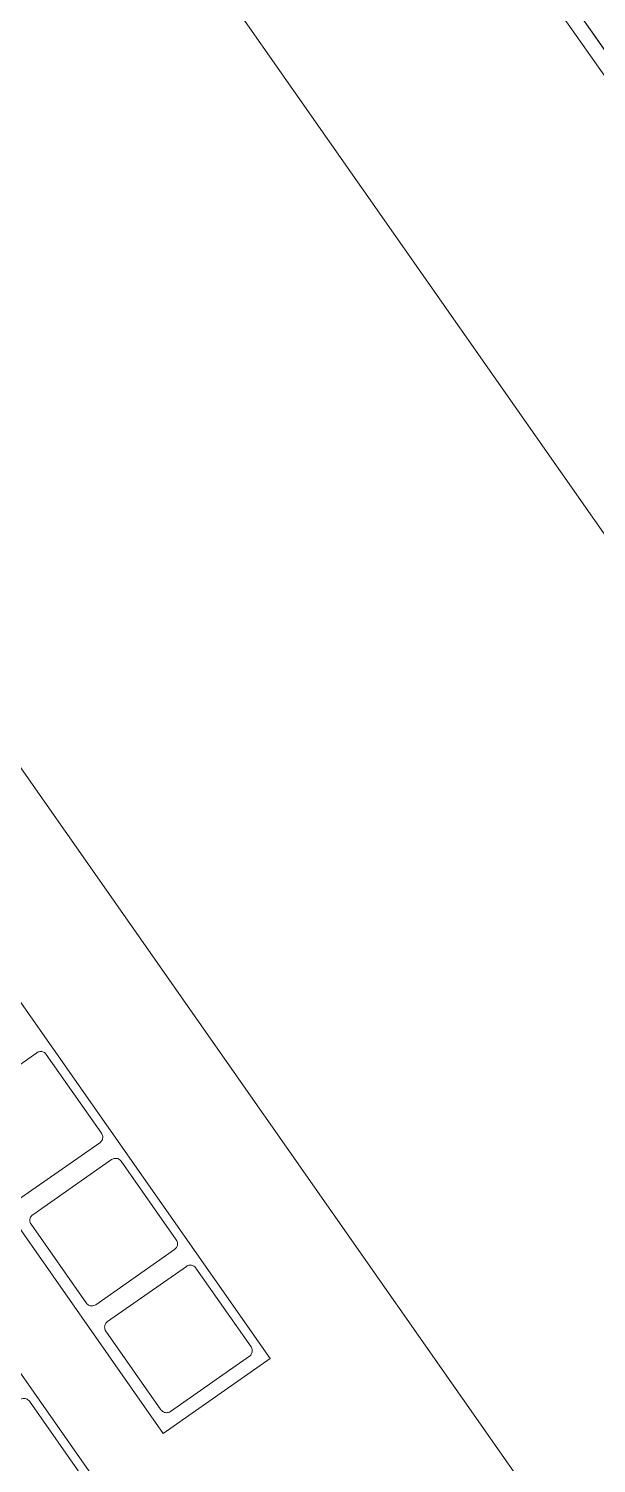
# Model space of a CAD drawing. Header units: inches. Extents: x 1 to 4637, y -664 to 702.
# Drawn here: x 1139.61 to 1142.87, y 169.88 to 178.12 of the extents above; entities that cross this region are included whole.
import ezdxf

# ---------------------------------------------------------------- set-up
doc = ezdxf.new("R2010")
doc.units = ezdxf.units.IN
doc.header["$MEASUREMENT"] = 0
doc.layers.add('I-FURN', color=30, linetype='Continuous', lineweight=9)

# ---------------------------------------------------------------- blocks, each defined once
blk = doc.blocks.new('Desk - Group 3 - No Side Chairs-V11-New Construction - Tel_Data_Elec Plan')
at = {"layer": 'I-FURN'}
for p, q in [((5.5041, 9.8234), (26.5312, 24.5467)), ((5.5042, 9.8233), (26.5312, 24.5466)), ((22.5424, 21.6491), (9.5912, 12.5805)), ((10.4562, 11.3452), (23.4074, 20.4138)), ((26.3635, 18.1967), (11.5285, 7.8091)), ((22.6788, 14.6732), (25.162, 16.4119)), ((25.162, 16.4119), (25.5911, 15.7992)), ((17.9286, 9.8571), (27.1521, 16.3155)), ((24.6427, 15.9868), (25.0942, 16.303)), ((25.149, 16.2933), (25.4656, 15.8411)), ((24.9496, 15.4798), (24.633, 15.932)), ((24.0299, 15.5578), (24.4814, 15.8739)), ((24.5362, 15.8643), (24.8529, 15.4121)), ((25.5911, 15.7992), (23.1078, 14.0604)), ((25.456, 15.7863), (25.0045, 15.4701)), ((24.3369, 15.0507), (24.0202, 15.503)), ((23.4172, 15.1287), (23.8687, 15.4449)), ((23.9235, 15.4352), (24.2401, 14.983)), ((24.8432, 15.3572), (24.3917, 15.0411)), ((25.4072, 15.0322), (25.8587, 15.3484)), ((23.7241, 14.6217), (23.4075, 15.0739))]:
    blk.add_line(p, q, dxfattribs=at)
for points in [[(25.0942, 16.303), (25.097, 16.305), (25.1034, 16.3083), (25.1137, 16.3104), (25.1241, 16.3099), (25.1339, 16.3066), (25.1425, 16.3011), (25.1471, 16.2961), (25.149, 16.2933)], [(24.633, 15.932), (24.6311, 15.9348), (24.6279, 15.9408), (24.6256, 15.9507), (24.6259, 15.961), (24.629, 15.971), (24.6346, 15.98), (24.6398, 15.9848), (24.6427, 15.9868)], [(24.4814, 15.8739), (24.4843, 15.876), (24.4906, 15.8792), (24.5009, 15.8814), (24.5114, 15.8808), (24.5212, 15.8776), (24.5297, 15.872), (24.5343, 15.867), (24.5362, 15.8643)], [(24.0202, 15.503), (24.0183, 15.5057), (24.0152, 15.5117), (24.0129, 15.5217), (24.0132, 15.532), (24.0162, 15.542), (24.0218, 15.551), (24.027, 15.5558), (24.0299, 15.5578)], [(23.8687, 15.4449), (23.8715, 15.4469), (23.8778, 15.4501), (23.8882, 15.4523), (23.8986, 15.4518), (23.9084, 15.4485), (23.917, 15.443), (23.9216, 15.438), (23.9235, 15.4352)], [(23.4075, 15.0739), (23.4056, 15.0766), (23.4024, 15.0827), (23.4001, 15.0926), (23.4004, 15.1029), (23.4035, 15.1129), (23.4091, 15.1219), (23.4143, 15.1267), (23.4172, 15.1287)], [(25.3975, 14.9774), (25.3952, 14.9807), (25.3916, 14.9881), (25.3898, 15.0004), (25.3918, 15.0128), (25.3977, 15.0239), (25.4038, 15.0298), (25.4072, 15.0322)]]:
    blk.add_open_spline(points, degree=3, dxfattribs=at)
for points, knots in [([(25.4656, 15.8411), (25.4679, 15.8378), (25.4716, 15.8304), (25.4731, 15.8202), (25.4724, 15.812), (25.4704, 15.804), (25.4655, 15.7946), (25.4594, 15.7887), (25.456, 15.7863)], [0, 0, 0, 0, 0.2, 0.4, 0.5, 0.6, 0.8, 1, 1, 1, 1]), ([(25.0045, 15.4701), (25.001, 15.4677), (24.9934, 15.464), (24.9819, 15.4625), (24.9716, 15.464), (24.9601, 15.4686), (24.9531, 15.4748), (24.9496, 15.4798)], [0, 0, 0, 0, 0.2, 0.4, 0.55, 0.7, 1, 1, 1, 1]), ([(24.8529, 15.4121), (24.8552, 15.4087), (24.8588, 15.4014), (24.8603, 15.3912), (24.8596, 15.383), (24.8576, 15.3749), (24.8528, 15.3656), (24.8467, 15.3596), (24.8432, 15.3572)], [0, 0, 0, 0, 0.2, 0.4, 0.5, 0.6, 0.8, 1, 1, 1, 1]), ([(24.3917, 15.0411), (24.3883, 15.0387), (24.3806, 15.035), (24.3691, 15.0334), (24.3588, 15.035), (24.3474, 15.0395), (24.3404, 15.0458), (24.3369, 15.0507)], [0, 0, 0, 0, 0.2, 0.4, 0.55, 0.7, 1, 1, 1, 1])]:
    blk.add_open_spline(points, degree=3, knots=knots, dxfattribs=at)

msp = doc.modelspace()

# ---------------------------------------------------------------- block references
at = {"layer": 'I-FURN', "rotation": 269.9999999999997}
msp.add_blockref('Desk - Group 3 - No Side Chairs-V11-New Construction - Tel_Data_Elec Plan', (1124.5856, 195.6471), dxfattribs=at)

doc.saveas('drawing.dxf')
